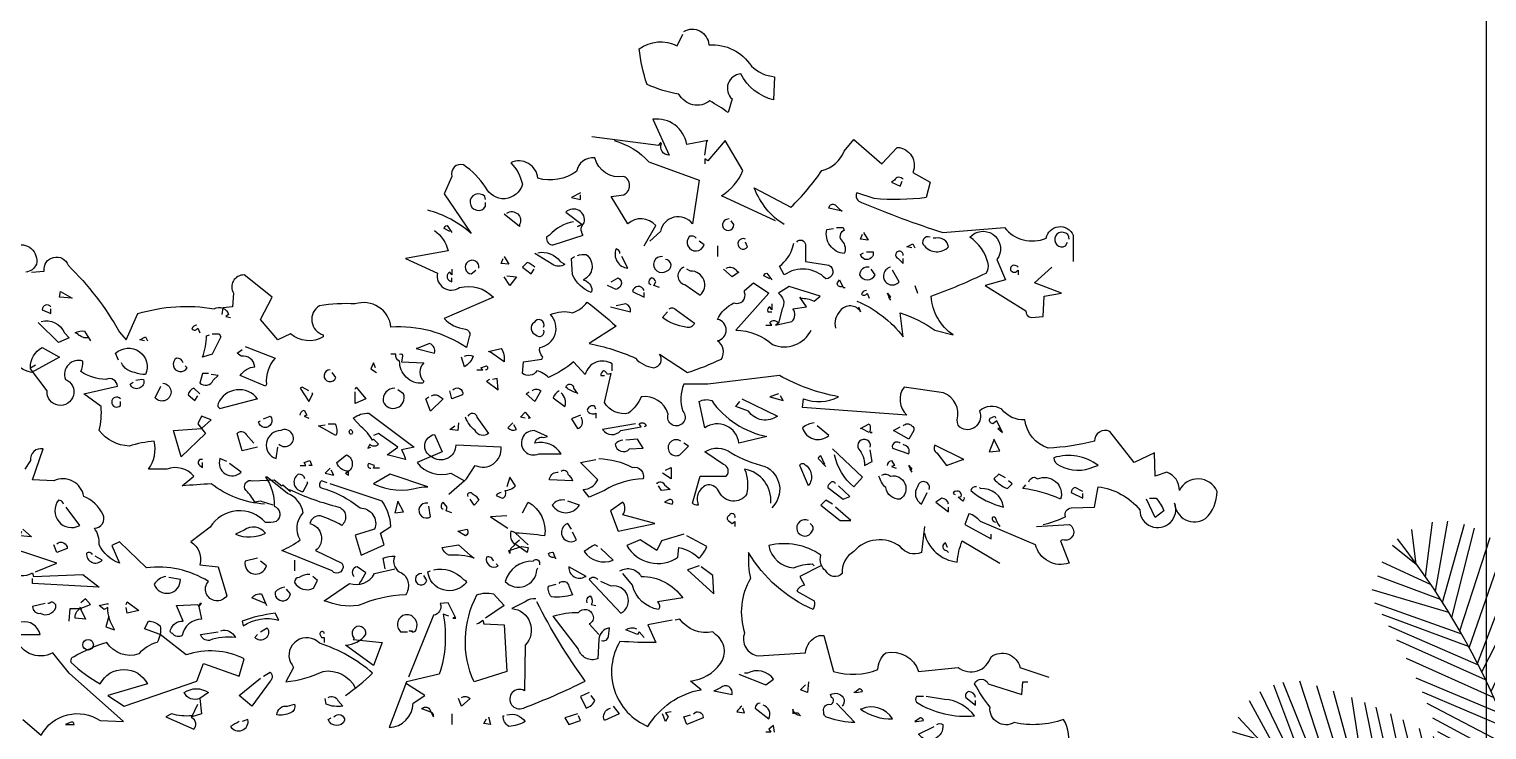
# Model space of a CAD drawing. Header units: millimetres. Extents: x -100356 to 314685, y 446 to 1273965.
# Drawn here: x 220665 to 224172, y 123212 to 124897 of the extents above; entities that cross this region are included whole.
import ezdxf
from ezdxf.xclip import XClip

# ---------------------------------------------------------------- set-up
doc = ezdxf.new("R2010")
doc.units = ezdxf.units.MM
doc.header["$XCLIPFRAME"] = 2
doc.layers.add('NAM', color=3, linetype='Continuous')
doc.layers.add('section$0$植栽2', color=74, linetype='Continuous')

# ---------------------------------------------------------------- blocks, each defined once
blk = doc.blocks.new('section$0$A$C07C5541A')
for points in [[(1547.8, 2396.4, -0.549301), (1591, 2373.2, -0.27272), (1664, 2336.6, 0.173203), (1703.9, 2318.4), (1702.2, 2278.5, -0.220291), (1645.8, 2323.3, 0.655212), (1630.8, 2280.2), (1624.2, 2256.9, 0.023788), (1592.6, 2276.8, -0.460938), (1539.5, 2288.5, -0.063919), (1484.7, 2305.1, -0.05722), (1471.4, 2366.5, -0.282349), (1536.2, 2371.5), (1546.1, 2391.4)], [(1584.3, 2183.8), (1587.6, 2207.1), (1589.3, 2208.8), (1552.8, 2202.1, 0.408249), (1494.6, 2245.3), (1522.9, 2183.8, -0.554245), (1509.6, 2203.8), (1507.9, 2205.4), (1504.6, 2200.5), (1390, 2215.4)], [(1428.2, 2208.8, -0.13974), (1488, 2172.2), (1574.4, 2140.7), (1562.7, 2065.9, 0.652512), (1507.9, 2052.6), (1489.7, 2036)], [(1705.6, 2070.9), (1612.6, 2114.1, 0.165543), (1649.1, 2157.3), (1619.2, 2208.8), (1589.3, 2173.9), (1584.3, 2177.2), (1584.3, 2168.9)], [(1720.5, 2064.3, -0.162277), (1669, 2127.4), (1732.1, 2094.2, 0.04718), (1785.3, 2157.3, 0.23912), (1823.5, 2190.5), (1840.1, 2210.4), (1888.2, 2168.9), (1914.8, 2197.1, -0.528015), (1941.4, 2154), (1971.3, 2137.3), (1964.6, 2110.8, -0.055527), (1875, 2109.1), (1845.1, 2119.1, 0.480621), (1853.4, 2102.5, 0.023712), (1992.9, 2051), (2099.1, 2059.3, 0.334137), (2170.6, 2041, -0.744507), (2217.1, 2046), (2217.1, 2001.2)], [(1479.7, 2027.7), (1499.6, 2062.6, 0.4142), (1451.5, 2065.9), (1423.2, 2112.4), (1444.8, 2115.8, 0.632828), (1444.8, 2147.3, -0.40065), (1395, 2178.9, 0.39888), (1363.4, 2155.6, -0.226822), (1297, 2144, 0.526016), (1250.5, 2170.6, -0.14093), (1270.4, 2134, -0.7155), (1207.3, 2129, 0.08844), (1169.1, 2167.2, 0.586365), (1149.2, 2147.3), (1135.9, 2117.4), (1182.4, 2049.3, 0.11319), (1107.7, 2089.2)], [(1924.8, 2142.3, 0.548935), (1909.8, 2140.7), (1904.8, 2137.3), (1919.8, 2130.7), (1923.1, 2139)], [(1207.3, 2107.5), (1205.7, 2112.4, 3.111221), (1207.3, 2095.8), (1207.3, 2102.5)], [(1243.9, 2084.2, -0.780762), (1265.5, 2064.3), (1265.5, 2061), (1238.9, 2082.5)], [(1358.5, 2069.3, 0.172318), (1316.9, 2046), (1312, 2042.7, 0.463791), (1323.6, 2029.4), (1375.1, 2046, -0.388977), (1376.7, 2067.6, 0.753143), (1345.2, 2085.9), (1373.4, 2064.3), (1365.1, 2061), (1373.4, 2064.3)], [(1815.2, 2090.8), (1820.1, 2087.5), (1796.9, 2092.5), (1798.6, 2097.5, -0.449051), (1810.2, 2095.8), (1815.2, 2090.8)], [(1145.9, 2052.6), (1135.9, 2057.6, -0.333328), (1140.9, 2062.6), (1149.2, 2051)], [(1625.8, 2074.2, 0.428558), (1614.2, 2062.6, 0.928146), (1634.1, 2064.3), (1629.2, 2070.9)], [(1810.2, 2059.3), (1821.8, 2059.3), (1823.5, 2054.3, 0.588394), (1820.1, 2036, -0.292984), (1823.5, 2014.5, -0.449585), (1793.6, 2056), (1805.2, 2057.6)], [(380.3, 2006.1, -1.034943), (435.1, 1996.2, -0.28447), (416.8, 1982.9)], [(1119.3, 2054.3, -0.180573), (1142.6, 2019.4), (1069.5, 2006.1), (1124.3, 1981.2, 0.677032), (1162.5, 1956.3, -0.272293), (1220.6, 1939.7), (1135.9, 1903.2, 0.183273), (1172.5, 1884.9, -0.5), (1179.1, 1871.6), (1174.1, 1853.4, 0.168274), (1044.6, 1888.2, 0.47821), (983.1, 1928.1, 0.058609), (921.7, 1924.8, 0.658524), (928.3, 1875), (928.3, 1871.6, -0.321259), (871.9, 1876.6), (850.3, 1866.6), (820.4, 1901.5), (840.3, 1939.7), (792.2, 1977.9, 0.593628), (773.9, 1946.4), (772.2, 1923.1), (755.6, 1921.5), (754, 1909.8)], [(1569.4, 2041, 0.302765), (1557.8, 2044.3, 1.255081), (1582.7, 2029.4), (1574.4, 2036)], [(1654.1, 2039.4, 2.209366), (1657.4, 2026.1), (1654.1, 2034.4)], [(1742.1, 2034.4, -0.741867), (1757, 2029.4), (1757, 2001.2), (1796.9, 1994.5, -0.815933), (1791.9, 1971.3, 0.371078), (1720.5, 1977.9), (1712.2, 1992.9, 0.161163), (1735.5, 2026.1), (1737.1, 2032.7)], [(1845.1, 1933.1, -0.131805), (1924.8, 1871.6), (1919.8, 1913.1, -0.067184), (1979.6, 1883.3), (2011.1, 1875, -0.233963), (1972.9, 1941.4, 0.023544), (2067.6, 1981.2, 0.236053), (2070.9, 1997.8, 0.192581), (2039.4, 2042.7, -0.877029), (2089.2, 2009.5), (2085.9, 2004.5), (2100.8, 1969.6), (2065.9, 1959.6), (2135.7, 1916.5, 0.4142), (2145.6, 1904.8), (2165.6, 1906.5), (2167.2, 1941.4), (2197.1, 1946.4), (2150.6, 1964.6), (2180.5, 1991.2)], [(1971.3, 2042.7, 0.872116), (1961.3, 2027.7, 0.438904), (2002.8, 2026.1, 0.442368), (1981.2, 2041), (1976.3, 2041)], [(2210.4, 2039.4, 0.4142), (2200.5, 2051, 1.442993), (2203.8, 2027.7), (2207.1, 2034.4)], [(426.8, 1982.9), (448.4, 1984.6, -0.897705), (489.9, 1994.5, -0.070908), (577.9, 1879.9), (589.6, 1866.6), (609.5, 1911.5, -0.115967), (740.7, 1919.8, -0.489075), (765.6, 1909.8), (760.6, 1906.5), (768.9, 1904.8)], [(1297, 2016.1, -0.293701), (1335.2, 2001.2), (1343.5, 1996.2, -0.309357), (1321.9, 1996.2), (1292, 2014.5)], [(1365.1, 2011.1, -0.123093), (1380.1, 2012.8, -0.57814), (1375.1, 1969.6, -0.32518), (1390, 1951.3), (1388.4, 1948, -0.190887), (1356.8, 1977.9), (1355.1, 2006.1), (1360.1, 2009.5)], [(1438.2, 2014.5, 0.343094), (1431.5, 2022.8, 0.5), (1451.5, 1989.5), (1441.5, 2009.5)], [(1511.3, 2009.5, 1.453629), (1517.9, 1984.6, 0.913208), (1516.2, 2004.5)], [(1861.7, 2017.8), (1873.3, 2017.8, -1), (1851.7, 2012.8), (1856.7, 2016.1)], [(1924.8, 2011.1, 2.236572), (1916.5, 2006.1), (1924.8, 1997.8), (1924.8, 2006.1)], [(1149.2, 1987.9), (1149.2, 1977.9), (1145.9, 1982.9, 0.672394), (1145.9, 1968), (1149.2, 1966.3), (1149.2, 1972.9)], [(1195.7, 1989.5, 2.442245), (1182.4, 1979.6), (1190.7, 1986.2)], [(1292, 1991.2, 0.090164), (1278.8, 1999.5), (1270.4, 1991.2), (1285.4, 1979.6), (1290.4, 1987.9)], [(1547.8, 1991.2, 0.720749), (1549.4, 1961.3), (1576, 1943, 0.692337), (1559.4, 1984.6), (1552.8, 1987.9)], [(1620.9, 1989.5, -0.4142), (1639.1, 1984.6), (1642.5, 1982.9), (1630.8, 1974.6), (1615.9, 1987.9)], [(1695.6, 1971.3), (1685.6, 1976.3, -0.333328), (1690.6, 1981.2), (1698.9, 1969.6)], [(1866.6, 1991.2, 0.474747), (1850, 1977.9, 0.625), (1876.6, 1977.9), (1870, 1987.9)], [(1903.2, 1991.2, 1.411942), (1918.1, 1966.3), (1906.5, 1986.2)], [(2122.4, 1991.2, 0.618027), (2109.1, 1989.5), (2109.1, 1986.2, 0.526016), (2122.4, 1986.2), (2122.4, 1977.9)], [(1424.9, 1813.5), (1424.9, 1825.1, 0.514099), (1378.4, 1806.9), (1358.5, 1828.5, -0.078461), (1315.3, 1801.9, 0.120438), (1295.4, 1813.5, -0.439896), (1270.4, 1808.5), (1272.1, 1828.5), (1303.7, 1833.4), (1305.3, 1836.8, -0.236053), (1300.3, 1853.4, 0.610992), (1318.6, 1909.8, -0.169403), (1356.8, 1913.1, 0.162277), (1381.7, 1931.4, -0.019669), (1431.5, 1889.9), (1385, 1860, -0.056946), (1464.8, 1835.1, 0.18692), (1496.3, 1818.5, 0.586716), (1506.3, 1841.7), (1554.4, 1810.2, 0.029709), (1612.6, 1833.4, 0.39888), (1605.9, 1865, 0.822235), (1605.9, 1901.5, -0.178864), (1634.1, 1929.8, 0.636353), (1652.4, 1948), (1652.4, 1951.3), (1667.4, 1964.6), (1693.9, 1946.4), (1637.5, 1883.3, -0.169144), (1700.6, 1858.3, 0.392166), (1767, 1883.3)], [(1423.2, 1966.3), (1434.9, 1972.9, -0.4142), (1439.8, 1959.6, -0.162277), (1431.5, 1953), (1416.6, 1959.6)], [(1479.7, 1951.3, 0.763794), (1459.8, 1949.7), (1479.7, 1939.7), (1479.7, 1948)], [(1506.3, 1956.3), (1496.3, 1959.6), (1499.6, 1966.3, 0.265564), (1493, 1972.9, 0.4142), (1488, 1963), (1491.3, 1961.3)], [(1689, 1891.6), (1698.9, 1891.6), (1695.6, 1896.5, -0.548935), (1710.5, 1894.9), (1705.6, 1891.6), (1733.8, 1898.2, 0.388977), (1735.5, 1919.8), (1758.7, 1923.1), (1747.1, 1939.7), (1748.7, 1938.1, -0.099014), (1772, 1933.1), (1782, 1941.4), (1728.8, 1958), (1710.5, 1946.4, -0.382629), (1717.2, 1919.8), (1710.5, 1894.9)], [(1820.1, 1958, -0.618027), (1811.8, 1964.6), (1815.2, 1969.6), (1821.8, 1956.3), (1825.1, 1956.3)], [(1861.7, 1951.3, 0.343094), (1853.4, 1944.7, 0.489075), (1863.3, 1946.4), (1866.6, 1938.1)], [(460, 1923.1, 0.741867), (445.1, 1918.1), (460, 1911.5), (460, 1919.8)], [(1421.6, 1923.1), (1456.4, 1914.8, 0.38205), (1448.1, 1928.1), (1431.5, 1924.8)], [(1522.9, 1919.8, -0.4142), (1534.5, 1918.1), (1566.1, 1894.9, -0.4142), (1551.1, 1888.2, -0.131805), (1511.3, 1904.8), (1519.6, 1914.8)], [(1698.9, 1928.1), (1698.9, 1918.1), (1695.6, 1923.1, 0.4142), (1692.3, 1914.8), (1698.9, 1914.8)], [(1848.4, 1923.1), (1851.7, 1914.8, 0.522507), (1816.8, 1916.5, 0.259125), (1808.5, 1886.6)], [(443.4, 1898.2, -0.369919), (483.3, 1878.3), (491.6, 1870), (473.3, 1861.7), (438.4, 1896.5)], [(524.8, 1870, -0.265564), (506.5, 1876.6), (501.5, 1878.3, -0.162277), (518.1, 1881.6), (528.1, 1865)], [(710.8, 1891.6, 0.343094), (702.5, 1884.9, 0.489075), (712.4, 1886.6), (715.8, 1878.3)], [(1307, 1888.2, 0.967209), (1290.4, 1896.5, 0.602081), (1293.7, 1875, 0.854492), (1307, 1883.3)], [(425.1, 1818.5, -0.294952), (445.1, 1853.4), (475, 1836.8), (426.8, 1810.2, -0.272903), (385.3, 1850), (380.3, 1855, -0.224854), (365.4, 1855, 0.236053), (350.4, 1843.4), (370.3, 1796.9, -0.799362), (322.2, 1826.8, -0.076996), (307.2, 1873.3), (307.2, 1878.3), (250.8, 1878.3, -0.045212), (240.8, 1818.5, -0.563461), (197.6, 1833.4)], [(737.4, 1876.6), (749, 1876.6), (752.3, 1871.6), (737.4, 1841.7), (720.8, 1836.8, 0.088013), (727.4, 1873.3), (732.4, 1875)], [(793.8, 1855), (845.3, 1835.1, 0.200378), (830.4, 1790.3), (828.7, 1786.9), (785.5, 1805.2, -0.236053), (810.4, 1820.1, 0.432068), (787.2, 1838.4), (780.5, 1843.4), (788.8, 1850)], [(1089.4, 1851.7), (1087.8, 1851.7), (1119.3, 1843.4, 0.4142), (1111, 1860), (1089.4, 1851.7)], [(827, 1584.3, -0.149078), (735.7, 1619.2, -0.00444), (685.9, 1615.9), (705.8, 1632.5, 0.319336), (659.3, 1644.1), (627.8, 1644.1, 0.219635), (637.7, 1692.3, 0.051575), (594.5, 1684, -0.218246), (543.1, 1710.5, 0.076462), (546.4, 1752.1), (516.5, 1773.6), (574.6, 1786.9, 0.514618), (554.7, 1798.6, -0.140793), (511.5, 1811.8, 0.162277), (514.8, 1830.1, 0.621933), (484.9, 1798.6, -1.976807), (453.4, 1778.6), (425.1, 1816.8), (425.1, 1818.5), (433.4, 1823.5)], [(576.3, 1831.8), (571.3, 1843.4, -0.817078), (622.8, 1806.9, -0.140045), (604.5, 1810.2, -0.257141), (581.3, 1826.8)], [(687.5, 1826.8, 0.355026), (675.9, 1835.1, 1.285156), (694.2, 1818.5), (690.9, 1821.8)], [(1059.5, 1841.7, -0.618027), (1064.5, 1838.4), (1062.9, 1828.5), (1101.1, 1826.8, 0.422043), (1101.1, 1795.2), (1099.4, 1791.9, -0.447098), (1059.5, 1830.1, -0.4142), (1052.9, 1841.7), (1044.6, 1841.7)], [(1170.8, 1838.4, -0.224854), (1185.8, 1838.4, -0.190704), (1170.8, 1820.1), (1165.8, 1836.8)], [(1215.6, 1845.1), (1212.3, 1846.7), (1233.9, 1851.7, -0.18132), (1238.9, 1828.5), (1215.6, 1845.1)], [(730.7, 1808.5), (720.8, 1808.5), (715.8, 1791.9, 0.482147), (739, 1796.9), (747.3, 1805.2), (735.7, 1806.9)], [(940, 1815.2, 2), (949.9, 1801.9), (943.3, 1810.2)], [(1192.4, 1815.2), (1202.4, 1815.2), (1199, 1818.5), (1209, 1821.8, -0.5), (1209, 1815.2), (1207.3, 1815.2)], [(2165.6, 1549.4, 0.064346), (2203.8, 1562.7, -0.461777), (2213.7, 1577.7), (2253.6, 1579.3), (2260.2, 1614.2, -0.188416), (2331.6, 1574.4, 1.192596), (2391.4, 1586, 0.575256), (2444.6, 1559.4, 0.199295), (2464.5, 1605.9, 0.641296), (2399.7, 1607.6, 0.325729), (2378.1, 1639.1), (2358.2, 1632.5), (2356.6, 1672.3), (2321.7, 1655.7), (2280.2, 1708.9, 0.566177), (2253.6, 1692.3, -0.055374), (2173.9, 1680.6, -0.290543), (2134, 1728.8, -0.236053), (2094.2, 1747.1, 0.349014), (2056, 1743.8, -0.672394), (2026.1, 1713.9, -0.302765), (2017.8, 1728.8, 0.375732), (1994.5, 1775.3), (1926.4, 1785.3, 0.387238), (1931.4, 1737.1), (1752.1, 1750.4), (1753.7, 1765.3, 0.225006), (1813.5, 1768.7, -0.08197), (1712.2, 1805.2), (1589.3, 1790.3), (1547.8, 1790.3, 0.176819), (1546.1, 1743.8, -1.795151), (1521.2, 1738.8, 0.371094), (1474.7, 1768.7, -0.109772), (1453.1, 1740.4, -0.319199), (1411.6, 1758.7), (1423.2, 1808.5), (1416.6, 1806.9, 0.265564), (1409.9, 1813.5, 0.236053), (1405, 1805.2), (1411.6, 1805.2)], [(606.2, 1796.9, -0.123093), (619.4, 1798.6, -0.962967), (596.2, 1790.3), (601.2, 1793.6)], [(652.7, 1791.9, -1.503723), (639.4, 1767), (649.3, 1786.9)], [(715.8, 1773.6), (705.8, 1783.6, 0.236053), (695.8, 1772), (707.5, 1762), (712.4, 1770.3)], [(813.8, 1765.3), (815.4, 1765.3, 0.568604), (747.3, 1757, 0.4142), (750.6, 1748.7), (813.8, 1765.3)], [(1051.2, 1783.6, 0.45929), (1031.3, 1760.4, 0.975906), (1066.2, 1773.6), (1056.2, 1780.3)], [(1150.9, 1780.3, -0.819794), (1167.5, 1772), (1149.2, 1765.3), (1145.9, 1778.6)], [(1287.1, 1778.6, -0.449051), (1302, 1778.6), (1292, 1760.4), (1277.1, 1773.6), (1282.1, 1777)], [(1363.4, 1775.3, -0.119873), (1345.2, 1785.3, -0.867294), (1358.5, 1783.6), (1365.1, 1773.6)], [(579.6, 1765.3, 2.578323), (579.6, 1753.7), (579.6, 1760.4)], [(1114.3, 1770.3, -0.323349), (1129.3, 1768.7), (1134.3, 1765.3), (1112.7, 1743.8), (1104.4, 1765.3), (1109.4, 1768.7)], [(1333.6, 1778.6, 0.236053), (1323.6, 1767), (1343.5, 1752.1, 0.302765), (1336.9, 1775.3)], [(1690.6, 1700.6), (1642.5, 1689, 0.569885), (1584.3, 1715.5), (1574.4, 1760.4, -0.225418), (1596, 1762, 0.195343), (1690.6, 1700.6)], [(1647.4, 1765.3), (1708.9, 1735.5, -0.423386), (1659.1, 1743.8), (1637.5, 1752.1), (1644.1, 1760.4)], [(825.4, 1730.5), (837, 1735.5, -1.333328), (817.1, 1725.5), (820.4, 1727.1)], [(888.5, 1737.1, -0.343094), (895.1, 1745.4), (900.1, 1737.1), (895.1, 1735.5), (903.4, 1732.1)], [(1014.7, 1695.6), (1013, 1693.9, 0.099014), (993.1, 1717.2), (979.8, 1732.1, -0.17128), (1006.4, 1740.4), (1084.4, 1682.3), (1062.9, 1677.3, -0.07106), (1069.5, 1660.7), (1037.9, 1669), (1056.2, 1682.3), (1023, 1705.6), (1014.7, 1702.2)], [(1177.4, 1735.5, -0.780762), (1192.4, 1733.8), (1212.3, 1705.6, -0.482147), (1189.1, 1710.5, -0.128281), (1172.5, 1733.8)], [(1370.1, 1737.1), (1355.1, 1730.5), (1365.1, 1713.9, 0.514618), (1371.8, 1732.1), (1371.8, 1733.8)], [(1396.7, 1747.1), (1395, 1752.1, 0.5), (1381.7, 1745.4, 0.4142), (1396.7, 1740.4), (1396.7, 1732.1)], [(2092.5, 1713.9), (2087.5, 1713.9), (2095.8, 1707.2), (2085.9, 1727.1), (2079.2, 1722.2, -0.535172), (2074.2, 1732.1), (2082.5, 1735.5), (2084.2, 1732.1)], [(815.4, 1682.3), (788.8, 1675.7), (780.5, 1705.6, -0.548935), (795.5, 1703.9), (808.8, 1689)], [(851.9, 1687.3, 2), (855.3, 1710.5, 0.855453), (847, 1662.4), (850.3, 1682.3)], [(936.6, 1722.2), (948.3, 1722.2, -0.242432), (949.9, 1702.2), (920, 1718.8), (931.7, 1720.5)], [(976.5, 1703.9, -0.618027), (974.8, 1712.2, -0.618027), (976.5, 1703.9)], [(1114.3, 1665.7, -0.730225), (1119.3, 1703.9), (1132.6, 1674), (1089.4, 1655.7, 0.310577), (1147.6, 1637.5), (1170.8, 1624.2), (1174.1, 1627.5), (1189.1, 1650.8, 0.580322), (1233.9, 1682.3), (1155.9, 1685.6, -0.629608), (1114.3, 1665.7)], [(1253.8, 1723.8), (1245.5, 1715.5, 0.302765), (1260.5, 1712.2), (1255.5, 1720.5)], [(1313.6, 1700.6), (1290.4, 1710.5, 1.275894), (1298.7, 1670.7), (1336.9, 1670.7, 0.324829), (1292, 1689, -0.439896), (1307, 1698.9), (1313.6, 1700.6)], [(1464.8, 1722.2), (1408.3, 1712.2, 0.475433), (1439.8, 1710.5), (1474.7, 1717.2), (1471.4, 1722.2, -0.566177), (1483, 1718.8), (1479.7, 1717.2)], [(1772, 1723.8, 0.162277), (1752.1, 1715.5, 0.561798), (1796.9, 1702.2), (1777, 1718.8)], [(1853.4, 1713.9), (1851.7, 1713.9), (1866.6, 1722.2, -0.248367), (1866.6, 1707.2), (1853.4, 1713.9)], [(1924.8, 1718.8, -0.449051), (1939.7, 1718.8, -0.4142), (1943, 1710.5), (1934.7, 1695.6), (1908.2, 1710.5), (1919.8, 1717.2)], [(842, 1582.7), (820.4, 1589.3), (810.4, 1587.6, 0.08429), (795.5, 1607.6, -0.803635), (807.1, 1624.2), (843.6, 1625.8), (856.9, 1615.9), (858.6, 1617.5), (871.9, 1605.9), (870.2, 1609.2, 0.051575), (954.9, 1579.3, -0.573578), (959.9, 1547.8, 0.04158), (923.4, 1564.4, 0.367569), (905.1, 1551.1, -0.631073), (915.1, 1504.6), (959.9, 1483, -1), (943.3, 1469.7), (856.9, 1504.6, 0.062256), (888.5, 1522.9, -0.318115), (893.5, 1569.4, 0.270126), (866.9, 1602.6), (832, 1630.8), (828.7, 1630.8, -0.17128), (843.6, 1581, -0.618027), (847, 1554.4, -0.082748), (828.7, 1552.8, 0.506699), (734, 1544.5), (700.8, 1519.6, -0.333328), (715.8, 1479.7), (747.3, 1476.4), (762.3, 1426.6, -1.053284), (730.7, 1451.5, 0.173203), (624.4, 1474.7), (577.9, 1519.6), (564.6, 1512.9), (577.9, 1483, -0.202301), (543.1, 1514.6, 0.178345), (534.8, 1542.8, 0.535172), (549.7, 1566.1, 0.178864), (516.5, 1597.6, 0.5), (465, 1624.2), (428.5, 1625.8), (446.7, 1679, 0.528015), (425.1, 1659.1), (415.2, 1644.1)], [(1014.7, 1695.6), (1023, 1687.3, -0.489075), (1008.1, 1687.3), (1004.7, 1680.6), (1009.7, 1682.3)], [(1443.2, 1693.9, 0.201935), (1429.9, 1687.3, 0.646576), (1454.8, 1679), (1478, 1680.6), (1468.1, 1695.6), (1448.1, 1693.9)], [(1542.8, 1692.3, 1.80748), (1541.1, 1669), (1556.1, 1684), (1547.8, 1689)], [(1697.3, 1586, 0.393753), (1652.4, 1644.1, -0.148178), (1655.7, 1600.9, -0.568817), (1609.2, 1604.3, 0.302765), (1589.3, 1617.5, 0.445358), (1572.7, 1582.7, -0.302765), (1562.7, 1586), (1576, 1632.5), (1620.9, 1632.5, 0.557053), (1615.9, 1652.4), (1584.3, 1674, -0.334427), (1629.2, 1672.3, 0.069855), (1687.3, 1649.1, -0.532242), (1698.9, 1577.7)], [(1803.5, 1679), (1855, 1630.8), (1840.1, 1614.2, -0.173294), (1806.9, 1669)], [(1868.3, 1682.3, 1.489532), (1848.4, 1679, -0.193741), (1858.3, 1650.8), (1871.6, 1657.4), (1868.3, 1677.3)], [(1919.8, 1689, 0.236053), (1911.5, 1690.6, 0.4142), (1906.5, 1680.6), (1934.7, 1670.7, 0.480621), (1926.4, 1685.6), (1924.8, 1687.3)], [(2027.7, 1660.7), (2029.4, 1660.7), (1979.6, 1685.6, 0.45993), (1982.9, 1672.3), (1999.5, 1650.8), (2027.7, 1660.7)], [(720.8, 1660.7, 0.953506), (715.8, 1650.8), (720.8, 1647.4), (720.8, 1655.7)], [(762.3, 1657.4), (750.6, 1662.4, 0.789307), (787.2, 1639.1), (767.3, 1654.1)], [(971.5, 1640.8, -0.339493), (951.6, 1655.7), (968.2, 1669, -0.683197), (966.5, 1637.5), (971.5, 1634.1), (971.5, 1640.8)], [(1024.7, 1645.8), (1014.7, 1645.8), (1016.4, 1650.8), (1006.4, 1654.1, 0.618027), (1008.1, 1645.8), (1009.7, 1645.8)], [(1401.6, 1662.4, -0.114807), (1459.8, 1647.4, -0.566177), (1478, 1627.5, 0.137833), (1411.6, 1607.6), (1385, 1596), (1375.1, 1609.2, 0.276978), (1400, 1625.8), (1370.1, 1655.7), (1396.7, 1660.7)], [(1762, 1615.9), (1747.1, 1650.8, -0.618027), (1755.4, 1652.4, -0.456024), (1762, 1615.9)], [(1790.3, 1652.4), (1783.6, 1667.4, 0.333328), (1778.6, 1662.4), (1791.9, 1649.1)], [(1898.2, 1650.8, -0.343094), (1904.8, 1659.1), (1909.8, 1650.8), (1904.8, 1649.1), (1913.1, 1645.8)], [(2260.2, 1650.8, 0.234818), (2183.8, 1664, 0.33754), (2193.8, 1650.8, 0.251907), (2253.6, 1649.1), (2260.2, 1650.8)], [(896.8, 1627.5, 0.355026), (885.2, 1635.8, 0.727982), (893.5, 1605.9), (901.8, 1620.9), (900.1, 1622.5)], [(1101.1, 1614.2), (1107.7, 1614.2), (1042.9, 1635.8), (1014.7, 1619.2, 0.179413), (1092.8, 1612.6), (1101.1, 1614.2)], [(1233.9, 1604.3, 0.236053), (1225.6, 1599.3), (1235.6, 1594.3, 0.535172), (1240.6, 1607.6, 0.184647), (1258.8, 1615.9), (1248.9, 1630.8), (1243.9, 1614.2)], [(1336.9, 1640.8, -0.663971), (1348.5, 1635.8, -0.105927), (1356.8, 1624.2), (1316.9, 1625.8, -0.380188), (1330.2, 1639.1), (1331.9, 1639.1)], [(1888.2, 1634.1, -0.323349), (1903.2, 1632.5, -0.828461), (1919.8, 1592.6, -0.373596), (1894.9, 1612.6, -0.120438), (1883.3, 1632.5)], [(2100.8, 1629.2), (2089.2, 1635.8), (2080.9, 1627.5, 0.128281), (2104.1, 1610.9), (2112.4, 1619.2), (2105.8, 1624.2)], [(2140.7, 1622.5, -0.265564), (2150.6, 1630.8), (2155.6, 1627.5, -0.651062), (2195.5, 1592.6, 0.077942), (2130.7, 1610.9), (2135.7, 1617.5)], [(935, 1620.9), (925, 1624.2, 0.442368), (923.4, 1612.6, -0.106598), (991.4, 1577.7, -0.5336), (1016.4, 1541.1), (983.1, 1531.2), (993.1, 1496.3), (1033, 1514.6), (1026.3, 1534.5), (1044.6, 1546.1, 0.126938), (1029.6, 1589.3), (940, 1619.2)], [(1177.4, 1597.6, -1), (1184.1, 1602.6, -0.155243), (1195.7, 1591), (1187.4, 1582.7), (1180.8, 1592.6)], [(1501.3, 1619.2, -0.618027), (1514.6, 1617.5), (1524.5, 1609.2), (1509.6, 1607.6), (1504.6, 1615.9)], [(1808.5, 1619.2, 0.618027), (1800.2, 1620.9, 0.236053), (1795.2, 1612.6), (1821.8, 1592.6), (1833.4, 1597.6), (1813.5, 1615.9)], [(1969.6, 1609.2, 1.099762), (1949.7, 1614.2, 0.447098), (1956.3, 1584.3), (1966.3, 1604.3)], [(2029.4, 1596, -0.236053), (2027.7, 1589.3), (2019.4, 1596), (2024.4, 1597.6, 0.677032), (2016.1, 1605.9, 0.618027), (2011.1, 1602.6), (2014.5, 1600.9)], [(2051, 1614.2, 0.386597), (2041, 1607.6, 0.118042), (2097.5, 1579.3, 0.392899), (2057.6, 1610.9), (2056, 1612.6)], [(2233.7, 1605.9), (2220.4, 1612.6, 0.343094), (2213.7, 1604.3), (2233.7, 1594.3), (2233.7, 1602.6)], [(481.6, 1584.3, 0.343094), (473.3, 1591, 0.834564), (509.8, 1547.8), (486.6, 1579.3)], [(1107.7, 1586, 1.49321), (1112.7, 1562.7), (1109.4, 1581)], [(1149.2, 1569.4), (1139.3, 1572.7), (1140.9, 1579.3), (1134.3, 1587.6, 0.442368), (1132.6, 1576), (1134.3, 1576)], [(1270.4, 1569.4), (1280.4, 1587.6, -0.316086), (1308.6, 1529.5, 0.02652), (1258.8, 1534.5, 0.07106), (1250.5, 1537.8, 0.265564), (1257.2, 1514.6), (1250.5, 1507.9, 0.162277), (1248.9, 1499.6), (1247.2, 1504.6, 0.015137), (1268.8, 1511.3), (1280.4, 1509.6), (1278.8, 1501.3), (1257.2, 1516.2), (1265.5, 1522.9)], [(1343.5, 1591, 0.286789), (1321.9, 1582.7, 0.571426), (1368.4, 1582.7), (1348.5, 1589.3)], [(1498, 1551.1), (1443.2, 1566.1, 0.323349), (1443.2, 1587.6), (1421.6, 1572.7), (1434.9, 1537.8), (1498, 1551.1)], [(1514.6, 1587.6), (1527.9, 1584.3, 1), (1521.2, 1591), (1514.6, 1587.6)], [(2002.8, 1584.3, 0.380188), (1991.2, 1594.3), (1981.2, 1587.6), (2002.8, 1571), (2002.8, 1579.3)], [(2348.3, 1594.3), (2359.9, 1594.3, -0.078461), (2373.2, 1572.7), (2358.2, 1561.1), (2343.3, 1592.6)], [(1635.8, 1561.1, 1), (1625.8, 1564.4, 0.618027), (1624.2, 1556.1), (1630.8, 1551.1), (1635.8, 1554.4), (1635.8, 1546.1)], [(1762, 1556.1, 2.475403), (1768.7, 1537.8, 0.4142), (1767, 1549.4), (1765.3, 1551.1)], [(2154, 1546.1), (2210.4, 1549.4, -0.925018), (2198.8, 1522.9), (2195.5, 1521.2), (2210.4, 1483, -0.438248), (2152.3, 1514.6), (2057.6, 1554.4, 0.165543), (2037.7, 1567.7), (2031.1, 1549.4), (2075.9, 1524.5), (2075.9, 1532.8)], [(2084.2, 1552.8, -0.489075), (2079.2, 1562.7), (2082.5, 1562.7, 0.080124), (2090.8, 1546.1)], [(777.2, 1532.8, 0.224854), (828.7, 1534.5, 0.4142), (792.2, 1539.5), (777.2, 1532.8)], [(1159.2, 1537.8), (1175.8, 1541.1, -0.4142), (1172.5, 1529.5), (1159.2, 1537.8)], [(1355.1, 1541.1), (1348.5, 1551.1, 1.188446), (1363.4, 1522.9), (1356.8, 1536.2)], [(1547.8, 1532.8), (1509.6, 1521.2), (1501.3, 1504.6), (1473.1, 1522.9), (1449.8, 1512.9, 0.437134), (1537.8, 1493), (1539.5, 1509.6, -0.131729), (1574.4, 1491.3, 0.077942), (1587.6, 1511.3), (1552.8, 1529.5)], [(1961.3, 1546.1), (1956.3, 1501.3, -0.361557), (1919.8, 1511.3, 0.389557), (1840.1, 1502.9, 0.294418), (1820.1, 1464.8, -0.523941), (1791.9, 1469.7, -0.32045), (1783.6, 1496.3, 0.221481), (1693.9, 1512.9, 0.346878), (1737.1, 1474.7, -0.111496), (1768.7, 1481.4), (1772, 1478)], [(1961.3, 1534.5, 0.315689), (2017.8, 1484.7, -0.063232), (2026.1, 1521.2), (2090.8, 1483)], [(433.4, 1468.1), (470, 1483), (353.7, 1521.2), (343.8, 1514.6, -0.189194), (388.6, 1469.7, 0.331253), (428.5, 1466.4), (430.1, 1459.8), (514.8, 1463.1), (543.1, 1441.5), (428.5, 1448.1), (428.5, 1456.4)], [(470, 1516.2, -0.630219), (488.3, 1507.9), (470, 1501.3), (465, 1514.6)], [(1180.8, 1496.3), (1187.4, 1491.3, 0.105927), (1144.2, 1496.3, -0.219635), (1132.6, 1509.6), (1160.8, 1514.6), (1180.8, 1496.3)], [(1400, 1511.3), (1395, 1514.6, 0.023788), (1376.7, 1502.9, 0.355225), (1426.6, 1488), (1405, 1507.9)], [(2001.2, 1509.6), (1997.8, 1517.9, 0.867294), (1999.5, 1504.6), (2002.8, 1501.3)], [(531.4, 1498, 0.489075), (521.5, 1499.6, 0.716583), (548, 1488), (536.4, 1494.6)], [(815.4, 1491.3), (793.8, 1486.3, 0.968002), (830.4, 1478), (820.4, 1486.3)], [(1034.6, 1473.1), (1031.3, 1491.3, -0.140045), (1051.2, 1494.6, 0.45993), (1062.9, 1466.4, -0.419449), (1069.5, 1428.2, 0.092926), (988.1, 1409.9, -0.129364), (930, 1418.3), (973.2, 1448.1, 0.362045), (1016.4, 1464.8), (1051.2, 1473.1)], [(1220.6, 1486.3, 0.5), (1209, 1493, 0.703491), (1228.9, 1478), (1225.6, 1481.4)], [(1300.3, 1479.7, 0.831802), (1288.7, 1486.3, 0.332077), (1240.6, 1451.5, 0.657257), (1295.4, 1471.4), (1297, 1474.7)], [(1325.3, 1493, -0.5), (1315.3, 1499.6, -0.236053), (1323.6, 1501.3), (1326.9, 1491.3), (1328.6, 1491.3)], [(1783.6, 1478), (1747.1, 1459.8), (1755.4, 1444.8, 0.265564), (1742.1, 1434.9), (1772, 1418.3, -0.162277), (1770.3, 1403.3, -0.159088), (1659.1, 1501.3, 0.06636), (1662.4, 1456.4, 0.215668), (1652.4, 1363.4, 0.486023), (1675.7, 1323.6), (1757, 1328.6, -0.302765), (1780.3, 1358.5), (1788.6, 1358.5), (1805.2, 1297, 0.17569), (1881.6, 1300.3, -0.217575), (1894.9, 1328.6, -0.389542), (1951.3, 1297), (2019.4, 1303.7, 0.528137), (2075.9, 1321.9, -0.544403), (2125.7, 1303.7), (2175.5, 1287.1)], [(657.6, 1459.8, 0.236053), (637.7, 1446.5, 0.857101), (682.6, 1454.8), (662.6, 1458.1)], [(905.1, 1463.1, 0.205246), (886.8, 1458.1, 0.4142), (878.5, 1449.8, 0.394608), (911.7, 1439.8), (918.4, 1453.1), (910.1, 1459.8)], [(989.8, 1446.5, 0.010635), (1001.4, 1466.4), (986.5, 1476.4, 0.697281), (981.5, 1459.8)], [(1097.7, 1464.8, 2.314423), (1106, 1453.1), (1101.1, 1461.4)], [(1117.7, 1471.4, -0.272293), (1169.1, 1454.8, -0.333328), (1174.1, 1449.8, -0.666397), (1107.7, 1468.1), (1112.7, 1469.7)], [(1378.4, 1459.8), (1380.1, 1459.8), (1350.2, 1476.4, 0.618027), (1378.4, 1459.8)], [(1400, 1454.8, 0.449051), (1385, 1454.8), (1439.8, 1396.7, 0.85083), (1423.2, 1443.2), (1405, 1451.5)], [(1438.2, 1469.7, -0.427887), (1474.7, 1459.8, -0.250244), (1546.1, 1423.2), (1502.9, 1416.6, -0.369919), (1504.6, 1403.3, -0.308914), (1459.8, 1444.8), (1443.2, 1464.8)], [(828.7, 1413.3), (805.4, 1423.2, -0.302765), (822.1, 1429.9), (830.4, 1409.9)], [(861.9, 1441.5, 0.173203), (845.3, 1433.2, 1), (871.9, 1429.9), (865.2, 1438.2)], [(1192.4, 1378.4, 0.090164), (1202.4, 1385), (1204, 1378.4), (1238.9, 1376.7), (1243.9, 1297), (1187.4, 1278.8, -0.233078), (1192.4, 1428.2, -0.17128), (1220.6, 1429.9), (1238.9, 1409.9), (1207.3, 1388.4)], [(1333.6, 1448.1, -0.659393), (1350.2, 1443.2), (1356.8, 1428.2, -0.090164), (1320.3, 1424.9, -0.236053), (1315.3, 1443.2), (1328.6, 1446.5)], [(450.1, 1413.3), (428.5, 1408.3, 0.463791), (441.8, 1396.7, 0.468369), (468.3, 1406.6, 0.831802), (456.7, 1413.3), (455, 1413.3)], [(491.6, 1383.4), (493.2, 1405), (513.2, 1405), (509.8, 1406.6), (519.8, 1386.7), (501.5, 1388.4, -0.367569), (514.8, 1406.6), (528.1, 1411.6), (519.8, 1421.6), (511.5, 1414.9)], [(559.7, 1391.7), (554.7, 1373.4), (569.6, 1368.4, -0.148178), (558, 1406.6), (551.4, 1403.3), (543.1, 1409.9), (558, 1413.3), (558, 1411.6)], [(714.1, 1408.3), (719.1, 1386.7, 0.363541), (685.9, 1358.5, -0.369919), (669.3, 1361.8, -0.618027), (665.9, 1368.4, -0.357574), (687.5, 1383.4), (675.9, 1409.9), (712.4, 1411.6), (714.1, 1408.3), (717.4, 1414.9), (719.1, 1413.3), (714.1, 1408.3)], [(1154.2, 1390), (1150.9, 1388.4), (1155.9, 1388.4), (1142.6, 1414.9), (1129.3, 1413.3, -0.457672), (1117.7, 1393.3), (1074.5, 1287.1)], [(1293.7, 1421.6, 0.205246), (1275.4, 1416.6), (1252.2, 1405, -0.624557), (1275.4, 1341.9), (1273.8, 1263.8, 1.612503), (1272.1, 1233.9, 0.02623), (1378.4, 1280.4, -0.042603), (1295.4, 1416.6)], [(1406.6, 1350.2, 0.5), (1418.3, 1356.8), (1419.9, 1371.8, 0.343094), (1401.6, 1351.8), (1400, 1318.6, -0.445358), (1366.8, 1335.2), (1323.6, 1391.7, -0.087051), (1366.8, 1398.3, -0.590881), (1391.7, 1393.3, -0.4142), (1385, 1378.4), (1401.6, 1360.1)], [(1381.7, 1414.9, -0.4142), (1386.7, 1426.6, -0.395447), (1388.4, 1411.6), (1396.7, 1409.9)], [(411.9, 1214), (443.4, 1187.4, -0.444), (544.7, 1212.3), (584.6, 1210.7), (491.6, 1293.7), (463.3, 1328.6, -0.507645), (398.6, 1360.1), (441.8, 1360.1, 0.40921), (408.5, 1381.7)], [(647.7, 1360.1), (621.1, 1370.1), (627.8, 1383.4, -0.162277), (647.7, 1375.1, -0.18132), (642.7, 1346.8, 0.147141), (611.1, 1326.9, -0.350769), (556.3, 1346.8, 0.052475), (499.9, 1321.9, 0.535172), (494.9, 1312, 0.055542), (544.7, 1275.4, -0.612427), (626.1, 1275.4), (558, 1255.5), (586.2, 1237.2), (710.8, 1280.4), (722.4, 1310.3), (783.9, 1288.7), (792.2, 1318.6, 0.197311), (692.5, 1325.3), (647.7, 1360.1)], [(790.5, 1375.1, -0.214951), (851.9, 1385), (845.3, 1396.7, 0.05574), (788.8, 1383.4), (790.5, 1375.1)], [(1144.2, 1391.7), (1134.3, 1395, -0.128494), (1127.6, 1292), (1071.2, 1278.8), (1041.3, 1200.7, 0.400543), (1082.8, 1242.2), (1102.7, 1255.5), (1071.2, 1275.4)], [(1081.1, 1365.1, 0.4142), (1087.8, 1368.4, 0.265564), (1086.1, 1386.7, 1.142181), (1061.2, 1365.1), (1072.8, 1365.1)], [(1527.9, 1385), (1486.3, 1376.7), (1499.6, 1346.8, -0.027756), (1438.2, 1348.5, 0.458389), (1486.3, 1202.4, -0.215485), (1577.7, 1265.5), (1559.4, 1280.4, 0.208542), (1610.9, 1310.3, 0.417313), (1602.6, 1360.1), (1597.6, 1365.1, -0.302765), (1541.1, 1386.7), (1532.8, 1385)], [(752.3, 1366.8, -0.375732), (777.2, 1355.1, 0.123093), (732.4, 1350.2, -0.364258), (717.4, 1360.1), (747.3, 1365.1)], [(820.4, 1365.1), (832, 1371.8, -0.914551), (810.4, 1355.1), (815.4, 1360.1)], [(966.5, 1255.5, 0.037674), (1013, 1293.7, 0.104523), (921.7, 1345.2, 0.846619), (871.9, 1312, -0.062256), (876.9, 1303.7), (863.6, 1278.8, 0.077942), (928.3, 1297, -0.329193), (983.1, 1268.8)], [(930, 1361.8, 1.418991), (923.4, 1358.5), (925, 1355.1), (930, 1355.1), (930, 1346.8)], [(979.8, 1351.8), (1029.6, 1346.8), (1014.7, 1307), (966.5, 1341.9, 0.213303), (1001.4, 1360.1, 1.704361), (981.5, 1353.5), (979.8, 1351.8)], [(1479.7, 1355.1), (1471.4, 1365.1), (1468.1, 1360.1), (1448.1, 1368.4, -0.265564), (1466.4, 1370.1)], [(825.4, 1288.7), (837, 1295.4, -0.449051), (837, 1280.4), (805.4, 1237.2), (783.9, 1255.5), (820.4, 1285.4)], [(1642.5, 1292), (1689, 1273.8), (1702.2, 1283.7, 0.376709), (1657.4, 1293.7), (1652.4, 1293.7)], [(2182.2, 840.3, 0.028854), (2114.1, 858.6, -0.099014), (2051, 851.9, 0.227432), (2085.9, 910.1, 0.276978), (2054.3, 893.5, -0.265564), (2006.1, 880.2, -0.560715), (1964.6, 906.8), (1966.3, 910.1), (1883.3, 938.3, -0.285431), (1928.1, 976.5), (1961.3, 986.5, 0.404877), (2022.8, 984.8), (2002.8, 1014.7), (2139, 1011.4, 0.570038), (2145.6, 1057.9), (2167.2, 1132.6, 0.530762), (2200.5, 1214, -0.137939), (2115.8, 1209, -0.618027), (2074.2, 1235.6, -0.039932), (2047.7, 1275.4, -0.714279), (2070.9, 1275.4), (2129, 1257.2), (2130.7, 1278.8), (2139, 1278.8)], [(715.8, 1250.5, -0.4142), (689.2, 1260.5, -0.32045), (730.7, 1260.5), (715.8, 1250.5)], [(936.6, 1252.2, -0.442368), (953.3, 1247.2), (961.6, 1237.2, -0.140045), (933.3, 1240.6), (931.7, 1250.5)], [(1165.8, 1252.2, -0.323349), (1180.8, 1250.5), (1165.8, 1237.2), (1160.8, 1250.5)], [(1385, 1260.5), (1370.1, 1253.8), (1380.1, 1233.9, 0.209167), (1395, 1247.2), (1388.4, 1255.5)], [(1600.9, 1263.8), (1599.3, 1263.8), (1630.8, 1257.2, 0.778244), (1610.9, 1268.8), (1600.9, 1263.8)], [(1810.2, 1242.2), (1841.7, 1209, -0.088959), (1796.9, 1217.3, -0.463791), (1788.6, 1227.3, -0.480621), (1796.9, 1240.6, 0.923187), (1801.9, 1252.2), (1800.2, 1257.2, -0.38205), (1821.8, 1252.2, -0.323349), (1820.1, 1237.2)], [(1843.4, 1260.5), (1855, 1262.1, 0.333328), (1850, 1267.1), (1841.7, 1260.5), (1840.1, 1260.5)], [(1959.6, 1253.8), (1948, 1253.8, 0.333328), (1948, 1243.9, 0.165436), (2047.7, 1220.6, 0.214035), (1996.2, 1248.9), (1964.6, 1253.8)], [(2049.3, 1252.2, 0.380188), (2037.7, 1262.1, 0.535172), (2032.7, 1252.2), (2049.3, 1238.9), (2049.3, 1247.2)], [(848.6, 1222.3, -0.45993), (866.9, 1237.2), (878.5, 1240.6, -0.4142), (871.9, 1225.6, -0.140045), (848.6, 1222.3)], [(1099.4, 1232.3), (1097.7, 1232.3, -0.5), (1111, 1232.3), (1117.7, 1219), (1117.7, 1223.9), (1116, 1222.3), (1116, 1225.6), (1099.4, 1232.3)], [(1426.6, 1237.2), (1436.5, 1223.9), (1411.6, 1212.3, -0.468369), (1421.6, 1233.9)], [(1647.4, 1237.2, 0.099014), (1639.1, 1227.3), (1652.4, 1225.6), (1649.1, 1233.9)], [(1679, 1242.2, 0.4142), (1670.7, 1233.9), (1693.9, 1215.6, 0.468369), (1684, 1238.9)], [(1737.1, 1225.6), (1743.8, 1225.6), (1748.7, 1220.6, -0.386597), (1735.5, 1232.3), (1735.5, 1223.9)], [(1853.4, 1232.3), (1851.7, 1232.3, 0.175018), (1906.5, 1215.6, 0.377228), (1853.4, 1232.3)], [(486.6, 1205.7), (499.9, 1205.7, 0.618027), (493.2, 1209), (484.9, 1205.7), (486.6, 1205.7)], [(702.5, 1220.6, -0.090164), (667.6, 1223.9), (657.6, 1219), (705.8, 1197.4, 0.482834), (702.5, 1217.3), (702.5, 1219)], [(783.9, 1210.7, 0.038391), (768.9, 1202.4, 0.836487), (798.8, 1214), (788.8, 1210.7)], [(946.6, 1219, -0.72995), (964.9, 1212.3, -0.648468), (936.6, 1214), (941.6, 1217.3)], [(1243.9, 1222.3, -0.315216), (1275.4, 1210.7, -0.119873), (1247.2, 1202.4, -0.253922), (1237.2, 1220.6), (1238.9, 1220.6)], [(1564.4, 1223.9, -0.763794), (1581, 1217.3), (1552.8, 1205.7), (1547.8, 1219), (1559.4, 1222.3)], [(1948, 1210.7), (1959.6, 1212.3, 0.333328), (1954.7, 1217.3), (1944.7, 1210.7), (1948, 1210.7)], [(1982.9, 1205.7, -0.333328), (1992.9, 1205.7, -0.786774), (1951.3, 1189.1), (1977.9, 1202.4)]]:
    blk.add_lwpolyline(points, format="xyb")
for points in [[(1370.1, 2119.1), (1355.1, 2110.8), (1370.1, 2107.5), (1370.1, 2115.8)], [(1856.7, 2051), (1865, 2037.7), (1851.7, 2039.4), (1855, 2047.7)], [(1939.7, 2024.4), (1931.4, 2026.1), (1941.4, 2031.1), (1944.7, 2024.4)], [(1238.9, 2009.5), (1247.2, 1996.2), (1233.9, 1997.8), (1237.2, 2006.1)], [(1605.9, 2027.7), (1605.9, 2009.5)], [(1243.9, 1976.3), (1260.5, 1974.6), (1248.9, 1959.6), (1238.9, 1974.6)], [(1944.7, 1959.6), (1949.7, 1946.4)], [(476.6, 1949.7), (496.6, 1938.1), (475, 1939.7), (476.6, 1949.7)], [(1899.9, 1939.7), (1903.2, 1934.7), (1898.2, 1946.4), (1903.2, 1939.7), (1901.5, 1938.1)], [(621.1, 1865), (612.8, 1866.6), (622.8, 1871.6), (626.1, 1865)], [(1018, 1818.5), (1014.7, 1826.8), (1009.7, 1816.8), (1019.7, 1810.2)], [(903.4, 1778.6), (891.8, 1785.3), (888.5, 1783.6), (903.4, 1760.4), (910.1, 1773.6), (908.4, 1775.3)], [(983.1, 1782), (984.8, 1785.3), (1001.4, 1765.3), (983.1, 1757), (983.1, 1777)], [(1214, 1798.6), (1209, 1795.2), (1228.9, 1780.3), (1227.3, 1800.2), (1219, 1798.6)], [(1710.5, 1773.6), (1695.6, 1768.7), (1718.8, 1762), (1713.9, 1770.3)], [(719.1, 1713.9), (735.7, 1728.8), (719.1, 1735.5), (712.4, 1722.2), (725.7, 1705.6), (684.2, 1665.7), (670.9, 1710.5), (719.1, 1713.9)], [(1275.4, 1732.1), (1267.1, 1733.8), (1275.4, 1742.1), (1283.7, 1732.1), (1280.4, 1732.1)], [(1160.8, 1723.8), (1159.2, 1710.5), (1145.9, 1712.2), (1154.2, 1718.8)], [(1868.3, 1707.2), (1871.6, 1707.2), (1868.3, 1707.2)], [(2080.9, 1693.9), (2072.6, 1674), (2090.8, 1675.7), (2080.9, 1695.6)], [(888.5, 1650.8), (898.4, 1650.8), (895.1, 1655.7), (905.1, 1659.1), (908.4, 1650.8), (903.4, 1650.8)], [(940, 1645.8), (931.7, 1637.5), (946.6, 1634.1), (941.6, 1642.5)], [(1516.2, 1642.5), (1526.2, 1647.4), (1526.2, 1627.5), (1511.3, 1637.5)], [(1936.4, 1644.1), (1939.7, 1639.1), (1934.7, 1650.8), (1939.7, 1644.1), (1938.1, 1642.5)], [(1170.8, 1624.2), (1144.2, 1600.9)], [(1056.2, 1589.3), (1051.2, 1569.4), (1066.2, 1571), (1056.2, 1589.3)], [(1803.5, 1584.3), (1791.9, 1591), (1783.6, 1582.7), (1816.8, 1556.1), (1835.1, 1556.1), (1808.5, 1579.3)], [(1243.9, 1564.4), (1215.6, 1562.7), (1245.5, 1542.8)], [(411.9, 1541.1), (426.8, 1527.9), (406.9, 1529.5), (410.2, 1537.8)], [(1258.8, 1534.5), (1280.4, 1514.6)], [(878.5, 1488), (878.5, 1469.7)], [(1574.4, 1478), (1554.4, 1471.4), (1599.3, 1429.9), (1597.6, 1461.4), (1577.7, 1476.4)], [(589.6, 1411.6), (591.2, 1416.6), (611.1, 1401.6), (591.2, 1396.7), (589.6, 1406.6)], [(1081.1, 1365.1), (1076.1, 1366.8), (1081.1, 1366.8), (1081.1, 1365.1)], [(1762, 1278.8), (1760.4, 1260.5), (1748.7, 1265.5), (1757, 1273.8)], [(715.8, 1250.5), (719.1, 1223.9), (702.5, 1219), (712.4, 1240.6)], [(1149.2, 1223.9), (1149.2, 1205.7)], [(1212.3, 1219), (1215.6, 1205.7), (1204, 1207.3), (1209, 1215.6)], [(1365.1, 1223.9), (1343.5, 1217.3), (1350.2, 1205.7), (1370.1, 1212.3), (1366.8, 1220.6)], [(1526.2, 1227.3), (1516.2, 1225.6), (1521.2, 1219), (1516.2, 1210.7), (1511.3, 1223.9)], [(1703.9, 1192.4), (1702.2, 1204), (1693.9, 1197.4), (1697.3, 1192.4), (1689, 1192.4)]]:
    blk.add_lwpolyline(points)
blk.add_circle((524, 1342.7), 9.13)
blk = doc.blocks.new('section$0$A$C2D2A4C73')
for p, q in [((947.3, 1476), (971.3, 1663.5)), ((980.9, 1426.5), (1023.9, 1666.9)), ((1006, 1387.7), (1081.2, 1657)), ((915.2, 1518.1), (900.4, 1638.4)), ((1037.5, 1336.9), (1115.4, 1643.6)), ((1064.6, 1291), (1169.6, 1611)), ((920.7, 1513.6), (833.7, 1583.8)), ((1097.5, 1232.2), (1210.9, 1559)), ((966.4, 1448.1), (798.2, 1526.7)), ((1126, 1178.3), (1250.5, 1505.7)), ((999.1, 1398.4), (783.1, 1478.4)), ((1948.3, 1192), (1982.9, 1472.9)), ((1993.7, 1223.3), (2032.1, 1496.2)), ((2030.1, 1247.2), (2083.5, 1500.6)), ((2071.6, 1273.2), (2113.5, 1498.1)), ((2104, 1292.6), (2159.2, 1484.7)), ((2146.5, 1316.8), (2196.6, 1463.2)), ((1027.6, 1353.2), (764.2, 1432)), ((1140.1, 1150.3), (1291.5, 1445.9)), ((1887.5, 1147.3), (1882.9, 1419)), ((1907.9, 1162.7), (1934.6, 1448)), ((2185.3, 1336.2), (2239.6, 1419.2)), ((1071.5, 1278.8), (772.9, 1385.6)), ((1172.7, 1082.6), (1320.6, 1400.5)), ((1198.3, 1025.6), (1344.4, 1361)), ((1799.7, 1076.6), (1813.4, 1375.7)), ((1839.1, 1109.3), (1845.2, 1396.1)), ((2179.6, 1334.9), (2268.9, 1355)), ((1094.8, 1237.1), (797.5, 1346.7)), ((1128.9, 1172.5), (821.5, 1306.8)), ((1222, 969.3), (1374.5, 1308)), ((1713.9, 999.7), (1738.4, 1323.1)), ((1762.1, 1043.9), (1772.2, 1347.6)), ((2122.5, 1303.3), (2274.3, 1300.3)), ((1153.8, 1122.4), (848.7, 1259)), ((1251, 894.9), (1398.4, 1262.8)), ((1631.6, 917.5), (1654.6, 1256.1)), ((1672.3, 959.2), (1693.1, 1288.1)), ((2043.3, 1255.6), (2265.1, 1218.5)), ((2080.5, 1278.6), (2268, 1259.4)), ((1600.1, 883.6), (1602.3, 1209.3)), ((1984.2, 1216.9), (2242, 1187.5)), ((1182.6, 1061), (882.2, 1195.5)), ((1274.8, 828.1), (1429.2, 1200)), ((1569.4, 849.1), (1565, 1173.3)), ((1903.6, 1159.5), (2177.9, 1147.2)), ((1952, 1194.6), (2209.9, 1167.9)), ((514.9, 866.2), (425.8, 1104.2)), ((565.4, 845.7), (458.1, 1112.7)), ((609.9, 826.6), (515.3, 1117.8)), ((1207.2, 1004.9), (915, 1128)), ((1296.9, 760.4), (1454.3, 1144.2)), ((1544, 819.4), (1518.6, 1125)), ((1867.3, 1131.7), (2140.7, 1121.9)), ((475.7, 881.1), (378.4, 1080.7)), ((665.5, 801.1), (573.5, 1101.8)), ((715.4, 776.8), (631.2, 1083.9)), ((740.7, 763.8), (693.3, 1062)), ((1227.4, 955.9), (936.6, 1079.7)), ((1313.2, 706.3), (1486.4, 1064.7)), ((1508.9, 776.4), (1479.7, 1081.1)), ((1785.7, 1064.6), (2044.7, 1049.6)), ((1824, 1097), (2093.1, 1087.4)), ((424.6, 899.5), (341.6, 1050)), ((801, 731.6), (739, 1044.3)), ((850.3, 703.5), (777.7, 1028.1)), ((897.9, 674.9), (828.2, 1005.3)), ((1255.2, 883.5), (952.8, 1041.3)), ((1328.3, 651.8), (1507.9, 1005.1)), ((1482.2, 742), (1435, 1026.4)), ((1490.6, 928.6), (1814.9, 1033.4)), ((1753.2, 1036), (2011.4, 1022)), ((378.4, 913.2), (303, 993.5)), ((959.1, 635.8), (870, 985)), ((1012.4, 599.5), (926.3, 955.4)), ((1274.8, 828.1), (972.7, 990.7)), ((1457.5, 709), (1398.6, 977.8)), ((1672.3, 959.2), (1952.8, 969.7)), ((1706.7, 992.9), (1985.7, 999.6)), ((384.9, 912.9), (283.3, 917.7)), ((1064.9, 561.7), (974.6, 927.8)), ((1289.4, 784.2), (989.9, 943.7)), ((1305.5, 732.3), (1003.3, 904.1)), ((1340.1, 605.5), (1532.7, 927)), ((1430.5, 671.5), (1351.9, 909.3)), ((1615.1, 900), (1899.1, 917.1)), ((1645.8, 932.3), (1923.3, 941.3)), ((453.5, 889.3), (287.9, 856.8)), ((504.2, 870.3), (302.7, 813.2)), ((549.3, 852.4), (313.8, 769)), ((1105.9, 530.7), (1040.8, 886.7)), ((1146.2, 498.8), (1088.5, 854.5)), ((1355.4, 539.5), (1551.7, 858)), ((1587.4, 869.4), (1858.2, 873.9)), ((1785.9, 564.6), (2028.1, 853.6)), ((1849.7, 575.5), (2083.6, 857.1)), ((1913.5, 584.6), (2147.2, 858.9)), ((1985.7, 592.7), (2193.7, 858.8)), ((2041, 597.5), (2249.1, 857)), ((2097.7, 601), (2290.9, 854.5)), ((621.5, 821.4), (345, 739.6)), ((661, 803.2), (383.9, 724.3)), ((1319.6, 683.8), (1024.9, 834.8)), ((1530.4, 802.9), (1790.9, 795.6)), ((1556.9, 834.5), (1828.3, 840.3)), ((1583.4, 518.2), (1756.6, 811)), ((1643, 533.8), (1820.2, 824.9)), ((1685.2, 543.9), (1893.6, 837.9)), ((1735.4, 554.8), (1950.6, 845.9)), ((2166, 603.4), (2339.8, 850.3)), ((2194.4, 603.9), (2405.2, 842.6)), ((2249.9, 603.8), (2464.9, 833.4)), ((2311.1, 602.2), (2524.2, 822.1)), ((720.7, 774.1), (422.9, 707.8)), ((1334.2, 629.1), (1039.6, 781.6)), ((1226.4, 430.9), (1199.7, 770)), ((1366.3, 487.3), (1571.3, 773.9)), ((1493.1, 491.4), (1616.2, 771.3)), ((1504.6, 771), (1759.5, 755.6)), ((1536.8, 504.9), (1680.7, 791.1)), ((2359.5, 599.8), (2573.3, 792.3)), ((2413.8, 596), (2598.6, 770.5)), ((765.8, 750.7), (468.5, 687.3)), ((819.8, 721), (527.2, 658.7)), ((1346.2, 580.1), (1056.5, 712.5)), ((1262.3, 398.5), (1259.1, 718.8)), ((1444.3, 475.3), (1529.4, 740.3)), ((1473.4, 730.5), (1732.2, 718.6)), ((2455.6, 592.2), (2630.8, 728.6)), ((817.5, 402.2), (514.1, 657.3)), ((888.4, 404), (583.4, 666.9)), ((868, 693), (587.5, 626.7)), ((909.1, 667.9), (629.3, 602.9)), ((959.6, 403.8), (644.2, 673.3)), ((1016.1, 402.3), (729.8, 678.9)), ((1072.6, 399.6), (793.1, 680.7)), ((1120.2, 396.4), (875.1, 679.9)), ((1187.8, 390.3), (946.6, 676.4)), ((1240.7, 384.3), (1032.5, 668.6)), ((1357.2, 531.2), (1069.3, 651.7)), ((1295.7, 367.1), (1308.3, 672.6)), ((1375.6, 437.9), (1585, 701)), ((1440.3, 685.3), (1691.2, 658.9)), ((2509.6, 586.1), (2650.3, 684.7)), ((540.2, 376.8), (306.8, 613)), ((614.7, 386.5), (359, 626.4)), ((676.9, 393), (403.9, 636.7)), ((737.7, 397.9), (463.7, 648.7)), ((968.3, 629.7), (661.7, 583.3)), ((1332.4, 331.2), (1372.6, 606.6)), ((2137.7, 602.7), (2376.7, 414.9)), ((2188.5, 603.8), (2426.7, 413.3)), ((2254.9, 603.7), (2469, 410.9)), ((2298.4, 602.7), (2510.6, 407.6)), ((2557.1, 578.1), (2660.1, 617.1)), ((449.1, 361.9), (174.1, 571.8)), ((509.2, 372.1), (237.2, 592.7)), ((1012.4, 599.5), (703.4, 556.9)), ((1046.6, 575.2), (741.2, 531.6)), ((1369.7, 469.9), (1079.4, 596.5)), ((1759.6, 559.7), (2025.8, 389.2)), ((1808.3, 568.6), (2063.3, 395.1)), ((1849.7, 575.5), (2108.4, 401.2)), ((1902.6, 583.1), (2157.5, 406.6)), ((1972.6, 591.4), (2195.2, 409.8)), ((2020.6, 595.9), (2243.3, 412.9)), ((2076.1, 599.8), (2311.5, 415.1)), ((2376.8, 598.7), (2551.6, 420.2)), ((2425.2, 595), (2581, 455)), ((2479.1, 589.7), (2613.5, 487.7)), ((2551.1, 580.7), (2644.4, 540.3)), ((330.9, 337.6), (64, 507.5)), ((383, 349), (111.8, 548.8)), ((1086.4, 545.7), (772.4, 509.8)), ((1122.7, 517.6), (825.4, 470.4)), ((1394.8, 531.5), (1182.7, 310.8)), ((1313.4, 329.1), (1450.4, 522)), ((1357.1, 329.7), (1528.7, 524.8)), ((1396, 329.3), (1586, 524.2)), ((1437.1, 328.2), (1652.7, 520.9)), ((1489.4, 325.5), (1707.8, 515.8)), ((1526.2, 322.8), (1770.6, 507.5)), ((1576, 516.2), (1794.7, 335.5)), ((1619.9, 528), (1849.1, 350.9)), ((1664.5, 539), (1911.9, 366.5)), ((1714.7, 550.4), (1960.8, 377.2)), ((272.8, 323.6), (40.5, 479.3)), ((1162.7, 485.3), (864.7, 439.3)), ((1197.9, 455.8), (914.2, 397.6)), ((1404.6, 475.9), (1198, 210.6)), ((1462.1, 481.4), (1670.1, 293.4)), ((1521.4, 500.3), (1746, 320.2)), ((1569.7, 318.7), (1818.8, 499.3)), ((1613.1, 313.8), (1883.6, 485.7)), ((1667.6, 306.1), (1929.5, 474.2)), ((1721.7, 297.1), (1981.5, 459.3)), ((829.6, 402.6), (585.2, 164.7)), ((888.4, 404), (639.5, 167.8)), ((934.6, 404.1), (689.5, 169.4)), ((989, 403.2), (731.3, 169.9)), ((1039.4, 401.4), (803.9, 168.6)), ((1232.1, 425.8), (956.2, 359.9)), ((1782.2, 285.2), (2019.1, 447.3)), ((1828.2, 274.8), (2063.5, 431.6)), ((1875.1, 263.1), (2096.8, 418.9)), ((1931, 247.6), (2135.3, 403)), ((170.6, 295.5), (0, 376.8)), ((396.7, 351.8), (201.9, 101.5)), ((443.6, 360.9), (246.5, 112.7)), ((515.7, 373.1), (291.9, 123)), ((571, 381.1), (345.9, 133.9)), ((638.3, 389.2), (416.6, 146)), ((699.3, 395), (491, 156)), ((752.2, 398.9), (543.7, 161.4)), ((1096, 398.1), (859, 166)), ((1146.3, 394.3), (929.9, 160.4)), ((1196.1, 389.4), (991.7, 153.6)), ((1274.2, 387.5), (993.2, 324.7)), ((1258.3, 382.1), (1047.3, 145.9)), ((1326, 372.4), (1134.6, 130.7)), ((1954.2, 240.6), (2186.3, 379.9)), ((1999.1, 226.3), (2232.3, 357.1)), ((120.6, 278.1), (1.6, 301.6)), ((203, 304.9), (75.8, 169.7)), ((260.5, 320.4), (116.9, 140.2)), ((312.3, 333.3), (155.2, 107.8)), ((1319, 344.5), (1049.6, 267.2)), ((1329.4, 329.4), (1449.6, 123.7)), ((1382.3, 329.5), (1518, 125.9)), ((1430.6, 328.4), (1561.4, 125.8)), ((1469.2, 326.7), (1609.4, 124.3)), ((1508.2, 324.2), (1664.3, 120.9)), ((1551.8, 320.5), (1706.7, 116.9)), ((1590.6, 316.5), (1762.4, 110)), ((1632.3, 311.2), (1794.4, 105.1)), ((1667.6, 306.1), (1832.4, 98.5)), ((2048.3, 209.2), (2277.5, 332.7)), ((126.6, 282), (32.6, 221.2)), ((1712.4, 298.7), (1873.6, 90.2)), ((1771.2, 287.5), (1905, 83.2)), ((1811.3, 278.8), (1944.7, 73.3)), ((1857.3, 267.7), (2000.6, 57.6)), ((1907.9, 254.2), (2053.4, 40.7)), ((2086.9, 194.9), (2309.6, 295.9)), ((2129.9, 177.8), (2324.5, 271.8)), ((1949.4, 242.1), (2093.5, 26.5)), ((2003.2, 224.9), (2127.1, 13.7)), ((2038.2, 212.9), (2160, 0.3)), ((2162.8, 164), (2339.8, 229.5)), ((2100.7, 189.6), (2196.5, 0)), ((2138.9, 174.1), (2229.2, 20.7)), ((2181.2, 156), (2263.9, 38.8)), ((2205, 145.3), (2344.4, 189)), ((2237.2, 130.2), (2302.5, 73.5)), ((2241.4, 126.5), (2334.9, 131.6))]:
    blk.add_line(p, q)
for centre, radius, start, end in [((-1212.3, -22.3), 2628.4, 8.5439, 38.2906), ((3191.8, -562.6), 2150.5, 115.5425, 145.2892), ((-357.1, -1358.5), 2389.5, 44.6966, 74.4433), ((2217.9, -1785.5), 2389.5, 79.4494, 109.1961), ((918.6, -2224.3), 2628.4, 80.3252, 110.0719), ((1359.4, -1701.4), 2031.1, 61.857, 91.6037)]:
    blk.add_arc(centre, radius, start, end)
blk = doc.blocks.new('podium elevation 1')
at = {"layer": 'section$0$植栽2'}
ref = blk.add_blockref('section$0$A$C07C5541A', (87231.6, 15482.4, 0), dxfattribs=dict(at, xscale=1.4, yscale=1.4, zscale=1.4, rotation=270))
XClip(ref).set_block_clipping_path([(-397.593464214, 834.567988627), (2927.7784683433, 2763.099133548)])
at = {"layer": 'section$0$植栽2', "xscale": 0.7000000000000001, "yscale": 0.7000000000000001, "zscale": 0.7000000000000001, "rotation": 270}
blk.add_blockref('section$0$A$C2D2A4C73', (88241.4, 12193.6, 0), dxfattribs=at)
blk = doc.blocks.new('ELEVATION 1')
at = {"layer": 'NAM'}
blk.add_blockref('podium elevation 1', (816.3, 547699.2, 0), dxfattribs=at)

msp = doc.modelspace()

# ---------------------------------------------------------------- block references
at = {"layer": 'NAM', "rotation": 89.99999999999999}
msp.add_blockref('ELEVATION 1', (783254.7, 33488.6, 0), dxfattribs=at)

doc.saveas('drawing.dxf')
